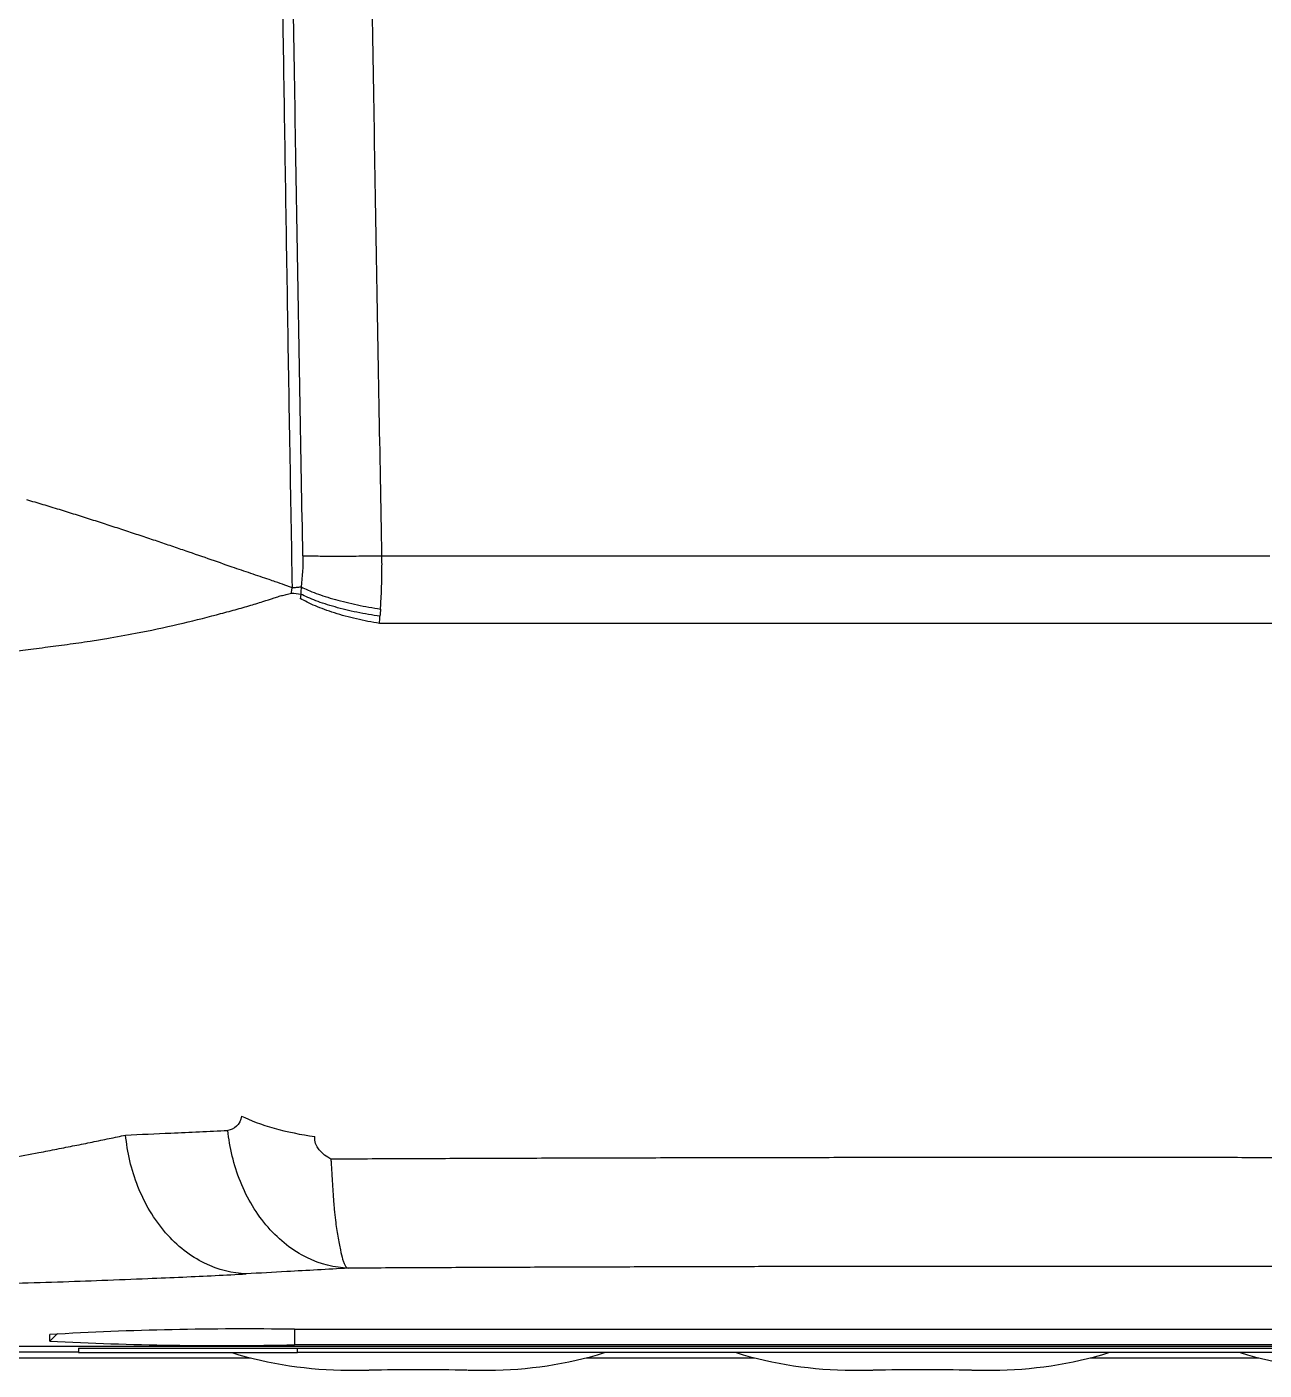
# Model space of a CAD drawing. Extents: x -4150 to 1921, y -105 to 2422.
# Drawn here: x -490.2 to -433.7, y 1441.4 to 1502.6 of the extents above; entities that cross this region are included whole.
import ezdxf

# ---------------------------------------------------------------- set-up
doc = ezdxf.new("R2010")
doc.units = 0
doc.header["$LTSCALE"] = 20
doc.header["$MEASUREMENT"] = 0
doc.layers.get('0').update_dxf_attribs({"linetype": 'CONTINUOUS'})

msp = doc.modelspace()

# ---------------------------------------------------------------- linework, layer by layer
for p, q in [((-489.116, 1442.679), (-488.768, 1443.027)), ((-489.116, 1442.679), (-489.116, 1442.986)), ((-477.966, 1443.225), (-397.966, 1443.225)), ((-477.966, 1443.225), (-477.966, 1442.518)), ((-550.664, 1442.451), (-339.099, 1442.451)), ((-550.664, 1442.197), (-487.816, 1442.197)), ((-487.816, 1442.362), (-487.816, 1442.162)), ((-487.816, 1442.362), (-477.816, 1442.362)), ((-487.816, 1442.162), (-477.816, 1442.162)), ((-397.966, 1442.518), (-477.966, 1442.518)), ((-477.816, 1442.162), (-477.816, 1442.362)), ((-477.816, 1442.362), (-397.816, 1442.362)), ((-397.816, 1442.162), (-477.816, 1442.162)), ((-550.664, 1441.925), (-479.978, 1441.925)), ((-464.654, 1441.925), (-456.978, 1441.925)), ((-441.654, 1441.925), (-433.978, 1441.925))]:
    msp.add_line(p, q)
for centre, radius, start, end in [((-480.243, 1289.648), 153.594, 89.15033, 93.31153), ((-481.276, 1598.748), 156.265, 267.12426, 271.21379), ((-475.509, 1459.362), 18, 252.85379, 270), ((-469.122, 1459.362), 18, 270, 287.14621), ((-452.509, 1459.362), 18, 252.85379, 270), ((-446.122, 1459.362), 18, 270, 287.14621), ((-429.509, 1459.362), 18, 252.85379, 270), ((-472.316, 1229.565), 211.809, 89.394, 90.606), ((-449.316, 1229.565), 211.809, 89.394, 90.606)]:
    msp.add_arc(centre, radius, start, end)
for points, knots in [([(-478.068, 1806.806), (-478.105, 1804.733), (-478.178, 1800.586), (-478.282, 1794.366), (-478.383, 1788.146), (-478.479, 1781.925), (-478.571, 1775.704), (-478.659, 1769.483), (-478.743, 1763.262), (-478.822, 1757.04), (-478.898, 1750.819), (-478.969, 1744.597), (-479.036, 1738.375), (-479.098, 1732.153), (-479.157, 1725.931), (-479.211, 1719.708), (-479.262, 1713.486), (-479.308, 1707.263), (-479.35, 1701.041), (-479.387, 1694.818), (-479.421, 1688.595), (-479.45, 1682.372), (-479.475, 1676.149), (-479.496, 1669.926), (-479.513, 1663.703), (-479.525, 1657.48), (-479.534, 1651.257), (-479.538, 1645.034), (-479.538, 1638.811), (-479.534, 1632.588), (-479.525, 1626.365), (-479.513, 1620.142), (-479.496, 1613.919), (-479.475, 1607.696), (-479.45, 1601.473), (-479.421, 1595.251), (-479.387, 1589.028), (-479.35, 1582.805), (-479.308, 1576.583), (-479.262, 1570.36), (-479.211, 1564.138), (-479.157, 1557.916), (-479.098, 1551.694), (-479.036, 1545.472), (-478.969, 1539.251), (-478.897, 1533.029), (-478.822, 1526.808), (-478.743, 1520.587), (-478.659, 1514.366), (-478.571, 1508.145), (-478.479, 1501.924), (-478.383, 1495.704), (-478.282, 1489.484), (-478.178, 1483.264), (-478.105, 1479.118), (-478.068, 1477.045)], [0, 0, 0, 0, 0.01887, 0.03774, 0.05661, 0.07548, 0.094349, 0.113219, 0.132088, 0.150957, 0.169825, 0.188694, 0.207562, 0.22643, 0.245299, 0.264167, 0.283034, 0.301902, 0.32077, 0.339637, 0.358505, 0.377372, 0.39624, 0.415107, 0.433974, 0.452841, 0.471708, 0.490575, 0.509442, 0.528309, 0.547176, 0.566043, 0.58491, 0.603777, 0.622644, 0.641511, 0.660378, 0.679245, 0.698112, 0.71698, 0.735847, 0.754714, 0.773582, 0.792449, 0.811317, 0.830185, 0.849052, 0.86792, 0.886788, 0.905657, 0.924525, 0.943394, 0.962262, 0.981131, 1, 1, 1, 1]), ([(-477.577, 1478.505), (-477.62, 1480.851), (-477.706, 1485.531), (-477.828, 1492.535), (-477.944, 1499.505), (-478.054, 1506.442), (-478.157, 1513.345), (-478.332, 1525.574), (-478.554, 1543.211), (-478.835, 1571.296), (-479.048, 1604.294), (-479.118, 1638.028), (-479.076, 1667.626), (-478.966, 1692.767), (-478.787, 1717.439), (-478.583, 1737.723), (-478.384, 1754.148), (-478.212, 1766.856), (-478.021, 1779.629), (-477.812, 1792.466), (-477.656, 1801.045), (-477.577, 1805.345)], [0, 0, 0, 0, 0.021541, 0.042978, 0.064311, 0.085539, 0.106664, 0.127685, 0.197808, 0.268559, 0.385468, 0.500638, 0.578129, 0.65708, 0.731364, 0.804564, 0.84325, 0.882137, 0.921224, 0.960512, 1, 1, 1, 1]), ([(-473.97, 1478.505), (-474.013, 1480.822), (-474.1, 1485.457), (-474.222, 1492.41), (-474.34, 1499.364), (-474.452, 1506.317), (-474.558, 1513.271), (-474.713, 1523.874), (-474.942, 1541.539), (-475.181, 1564.8), (-475.372, 1590.881), (-475.487, 1616.17), (-475.526, 1642.132), (-475.48, 1671.572), (-475.309, 1704.689), (-475.07, 1730.472), (-474.891, 1745.839), (-474.822, 1751.387), (-474.727, 1758.723), (-474.599, 1767.847), (-474.434, 1778.758), (-474.225, 1791.457), (-474.059, 1800.517), (-473.97, 1805.345)], [0, 0, 0, 0, 0.021281, 0.042562, 0.063843, 0.085123, 0.106404, 0.127685, 0.182461, 0.268559, 0.341186, 0.421824, 0.500646, 0.579427, 0.691995, 0.804564, 0.816068, 0.833044, 0.855492, 0.883411, 0.916803, 0.955666, 1, 1, 1, 1]), ([(-478.068, 1477.045), (-478.091, 1477.052), (-478.143, 1477.068), (-478.255, 1477.108), (-478.481, 1477.193), (-478.776, 1477.298), (-479.284, 1477.471), (-479.927, 1477.687), (-481.194, 1478.121), (-482.47, 1478.57), (-483.713, 1478.992), (-484.39, 1479.22), (-485.081, 1479.45), (-485.783, 1479.682), (-486.496, 1479.915), (-487.218, 1480.148), (-487.948, 1480.379), (-488.683, 1480.608), (-489.423, 1480.833), (-489.92, 1480.978), (-490.168, 1481.05)], [0, 0, 0, 0, 0.008236, 0.018963, 0.040026, 0.088123, 0.118288, 0.203213, 0.28253, 0.47451, 0.527232, 0.57992, 0.632574, 0.685191, 0.737758, 0.790273, 0.842766, 0.895239, 0.947665, 1, 1, 1, 1]), ([(-477.577, 1478.505), (-477.381, 1478.499), (-477.149, 1478.495), (-476.623, 1478.49), (-476.329, 1478.488), (-475.698, 1478.488), (-475.362, 1478.49), (-474.672, 1478.495), (-474.319, 1478.499), (-473.97, 1478.505)], [0, 0, 0, 0, 0.25, 0.25, 0.5, 0.5, 0.75, 0.75, 1, 1, 1, 1]), ([(-474.037, 1476.074), (-474.031, 1476.174), (-474.017, 1476.374), (-474.001, 1476.677), (-473.988, 1476.981), (-473.978, 1477.285), (-473.972, 1477.59), (-473.968, 1477.895), (-473.967, 1478.2), (-473.969, 1478.403), (-473.97, 1478.505)], [0, 0, 0, 0, 0.126092, 0.251908, 0.377429, 0.502632, 0.627504, 0.752031, 0.8762, 1, 1, 1, 1]), ([(-473.97, 1478.505), (-473.538, 1478.505), (-472.554, 1478.505), (-470.897, 1478.505), (-468.878, 1478.505), (-466.495, 1478.505), (-463.042, 1478.505), (-458.752, 1478.505), (-453.753, 1478.505), (-448.812, 1478.505), (-443.949, 1478.505), (-439.559, 1478.504), (-436.108, 1478.504), (-434.211, 1478.503), (-433.464, 1478.503)], [0, 0, 0, 0, 0.032112, 0.073168, 0.123168, 0.182112, 0.250001, 0.379243, 0.5, 0.620035, 0.744758, 0.859632, 0.944713, 1, 1, 1, 1]), ([(-478.068, 1477.045), (-478.034, 1477.048), (-477.965, 1477.054), (-477.862, 1477.067), (-477.76, 1477.076), (-477.692, 1477.082), (-477.658, 1477.085)], [0, 0, 0, 0, 0.250878, 0.501893, 0.751397, 1, 1, 1, 1]), ([(-477.658, 1477.085), (-477.464, 1476.986), (-477.233, 1476.887), (-476.707, 1476.692), (-476.412, 1476.597), (-475.778, 1476.42), (-475.44, 1476.338), (-474.745, 1476.191), (-474.389, 1476.127), (-474.037, 1476.074)], [0, 0, 0, 0, 0.25, 0.25, 0.5, 0.5, 0.75, 0.75, 1, 1, 1, 1]), ([(-491.176, 1474.105), (-491.047, 1474.12), (-490.772, 1474.15), (-490.336, 1474.202), (-489.851, 1474.262), (-489.349, 1474.326), (-488.834, 1474.393), (-488.145, 1474.485), (-487.368, 1474.596), (-486.326, 1474.762), (-484.957, 1475.006), (-483.263, 1475.365), (-481.807, 1475.736), (-480.755, 1476.015), (-480.048, 1476.215), (-479.428, 1476.407), (-478.976, 1476.554), (-478.664, 1476.653), (-478.441, 1476.716), (-478.256, 1476.758), (-478.143, 1476.791), (-478.103, 1476.803)], [0, 0, 0, 0, 0.024256, 0.051814, 0.082674, 0.116857, 0.148443, 0.182617, 0.251619, 0.302906, 0.394598, 0.538266, 0.67709, 0.742485, 0.806168, 0.866118, 0.916832, 0.940715, 0.962562, 0.986676, 1, 1, 1, 1]), ([(-478.103, 1476.803), (-478.097, 1476.842), (-478.088, 1476.902), (-478.076, 1476.983), (-478.071, 1477.024), (-478.068, 1477.045)], [0, 0, 0, 0, 0.495013, 0.747849, 1, 1, 1, 1]), ([(-474.08, 1475.415), (-474.431, 1475.472), (-474.785, 1475.541), (-475.478, 1475.702), (-475.816, 1475.794), (-476.448, 1475.995), (-476.743, 1476.103), (-477.268, 1476.327), (-477.499, 1476.444), (-477.694, 1476.559)], [0, 0, 0, 0, 0.25, 0.25, 0.5, 0.5, 0.75, 0.75, 1, 1, 1, 1]), ([(-474.059, 1475.744), (-474.409, 1475.794), (-474.764, 1475.855), (-475.456, 1475.997), (-475.794, 1476.078), (-476.426, 1476.256), (-476.721, 1476.352), (-477.247, 1476.552), (-477.478, 1476.655), (-477.673, 1476.758)], [0, 0, 0, 0, 0.25, 0.25, 0.5, 0.5, 0.75, 0.75, 1, 1, 1, 1]), ([(-433.361, 1475.416), (-433.916, 1475.416), (-435.165, 1475.416), (-437.246, 1475.416), (-439.744, 1475.416), (-442.658, 1475.416), (-445.988, 1475.417), (-449.734, 1475.417), (-454.48, 1475.417), (-459.71, 1475.416), (-464.905, 1475.416), (-468.968, 1475.416), (-471.9, 1475.415), (-473.479, 1475.415), (-474.08, 1475.415)], [0, 0, 0, 0, 0.04086, 0.09192, 0.15318, 0.224639, 0.306298, 0.398156, 0.500213, 0.6556, 0.783273, 0.883232, 0.955474, 1, 1, 1, 1]), ([(-480.382, 1452.952), (-479.985, 1452.753), (-479.471, 1452.56), (-478.309, 1452.235), (-477.665, 1452.103), (-477.035, 1452.012)], [0, 0, 0, 0, 0.5, 0.5, 1, 1, 1, 1]), ([(-521.135, 1447.343), (-520.905, 1447.359), (-520.446, 1447.392), (-519.758, 1447.442), (-519.07, 1447.494), (-518.384, 1447.546), (-517.701, 1447.6), (-517.021, 1447.654), (-516.346, 1447.709), (-515.677, 1447.765), (-515.013, 1447.823), (-513.917, 1447.919), (-512.325, 1448.068), (-510.145, 1448.286), (-507.873, 1448.529), (-505.459, 1448.805), (-502.963, 1449.121), (-500.246, 1449.501), (-497.511, 1449.905), (-495.232, 1450.27), (-493.474, 1450.57), (-492.155, 1450.808), (-490.869, 1451.047), (-489.757, 1451.258), (-488.789, 1451.445), (-487.978, 1451.605), (-487.185, 1451.764), (-486.409, 1451.924), (-485.912, 1452.03), (-485.663, 1452.083)], [0, 0, 0, 0, 0.016457, 0.032961, 0.049486, 0.066011, 0.082513, 0.098972, 0.115368, 0.131685, 0.147904, 0.164011, 0.212322, 0.265788, 0.327685, 0.385725, 0.453628, 0.526548, 0.609054, 0.686598, 0.729142, 0.771336, 0.811967, 0.855041, 0.883759, 0.912638, 0.941654, 0.970783, 1, 1, 1, 1]), ([(-485.663, 1452.083), (-484.973, 1452.113), (-483.42, 1452.18), (-481.865, 1452.253), (-481, 1452.293)], [0, 0, 0, 0, 0.443565, 1, 1, 1, 1]), ([(-480.163, 1445.752), (-480.775, 1445.772), (-481.429, 1445.925), (-482.381, 1446.395), (-482.694, 1446.592), (-483.291, 1447.059), (-483.575, 1447.329), (-484.099, 1447.933), (-484.339, 1448.266), (-484.763, 1448.974), (-484.947, 1449.349), (-485.407, 1450.505), (-485.589, 1451.314), (-485.663, 1452.083)], [0, 0, 0, 0, 0.25, 0.25, 0.375, 0.375, 0.5, 0.5, 0.625, 0.625, 0.75, 0.75, 1, 1, 1, 1]), ([(-479.165, 1447.876), (-479.426, 1448.175), (-479.665, 1448.504), (-480.089, 1449.205), (-480.273, 1449.577), (-480.736, 1450.723), (-480.922, 1451.527), (-481, 1452.293)], [0, 0, 0, 0, 0.25, 0.25, 0.5, 0.5, 1, 1, 1, 1]), ([(-433.098, 1451.049), (-433.646, 1451.05), (-434.744, 1451.052), (-436.391, 1451.054), (-438.039, 1451.056), (-439.69, 1451.057), (-441.342, 1451.058), (-442.995, 1451.058), (-444.65, 1451.058), (-446.307, 1451.058), (-447.965, 1451.057), (-449.624, 1451.056), (-451.284, 1451.055), (-452.946, 1451.053), (-454.609, 1451.05), (-456.273, 1451.048), (-457.938, 1451.045), (-459.603, 1451.041), (-461.27, 1451.037), (-462.938, 1451.033), (-464.606, 1451.028), (-466.275, 1451.023), (-467.944, 1451.018), (-469.615, 1451.012), (-471.285, 1451.005), (-472.956, 1450.999), (-474.628, 1450.991), (-475.741, 1450.986), (-476.298, 1450.984)], [0, 0, 0, 0, 0.038036, 0.076106, 0.11421, 0.152348, 0.190521, 0.228727, 0.266968, 0.305243, 0.343551, 0.381894, 0.420271, 0.458682, 0.497127, 0.535606, 0.574119, 0.612666, 0.651247, 0.689862, 0.728511, 0.767193, 0.80591, 0.84466, 0.883444, 0.922262, 0.961114, 1, 1, 1, 1]), ([(-476.298, 1450.984), (-476.294, 1450.909), (-476.284, 1450.752), (-476.269, 1450.509), (-476.254, 1450.248), (-476.235, 1449.907), (-476.21, 1449.497), (-476.181, 1449.072), (-476.143, 1448.633), (-476.081, 1448.085), (-475.987, 1447.436), (-475.872, 1446.843), (-475.779, 1446.472), (-475.719, 1446.285), (-475.683, 1446.195), (-475.649, 1446.128), (-475.609, 1446.072), (-475.562, 1446.03), (-475.527, 1446.017), (-475.51, 1446.011)], [0, 0, 0, 0, 0.027287, 0.057159, 0.089676, 0.124894, 0.187184, 0.250426, 0.299478, 0.375899, 0.501153, 0.633343, 0.751412, 0.814018, 0.845262, 0.876468, 0.921924, 0.963059, 1, 1, 1, 1]), ([(-475.51, 1446.011), (-476.119, 1446.032), (-476.768, 1446.184), (-477.715, 1446.651), (-478.026, 1446.845), (-478.62, 1447.308), (-478.903, 1447.577), (-479.165, 1447.876)], [0, 0, 0, 0, 0.5, 0.5, 0.75, 0.75, 1, 1, 1, 1]), ([(-475.51, 1446.011), (-476.445, 1445.959), (-477.996, 1445.871), (-479.547, 1445.786), (-480.163, 1445.752)], [0, 0, 0, 0, 0.602294, 1, 1, 1, 1]), ([(-433.075, 1446.086), (-433.619, 1446.087), (-434.708, 1446.088), (-436.342, 1446.091), (-437.976, 1446.092), (-439.61, 1446.094), (-441.244, 1446.095), (-442.878, 1446.095), (-444.512, 1446.095), (-446.146, 1446.095), (-447.781, 1446.094), (-449.415, 1446.093), (-451.05, 1446.091), (-452.684, 1446.089), (-454.787, 1446.085), (-457.355, 1446.08), (-460.389, 1446.073), (-463.419, 1446.063), (-466.447, 1446.053), (-469.471, 1446.041), (-472.493, 1446.027), (-474.504, 1446.017), (-475.51, 1446.011)], [0, 0, 0, 0, 0.038453, 0.0769, 0.115342, 0.153781, 0.192219, 0.230656, 0.269094, 0.307535, 0.34598, 0.384431, 0.422889, 0.461355, 0.499831, 0.571322, 0.642784, 0.714228, 0.785662, 0.857095, 0.928538, 1, 1, 1, 1]), ([(-520.793, 1444.902), (-519.781, 1444.905), (-517.756, 1444.911), (-514.558, 1444.929), (-511.034, 1444.957), (-507.21, 1444.997), (-503.56, 1445.047), (-500.256, 1445.102), (-497.154, 1445.163), (-494.02, 1445.235), (-490.46, 1445.332), (-487.281, 1445.433), (-485.337, 1445.515), (-484.649, 1445.543)], [0, 0, 0, 0, 0.074994, 0.15019, 0.238903, 0.34097, 0.443659, 0.525672, 0.607483, 0.701039, 0.794664, 0.927361, 1, 1, 1, 1]), ([(-484.649, 1445.543), (-484.111, 1445.565), (-482.492, 1445.628), (-481.096, 1445.703), (-480.163, 1445.752)], [0, 0, 0, 0, 0.332308, 1, 1, 1, 1]), ([(-475.509, 1441.362), (-475.465, 1441.362), (-475.398, 1441.362), (-475.007, 1441.362), (-474.718, 1441.362), (-474.574, 1441.362)], [0, 0, 0, 0, 0.478887, 0.739552, 1, 1, 1, 1]), ([(-470.058, 1441.362), (-469.913, 1441.362), (-469.625, 1441.362), (-469.234, 1441.362), (-469.166, 1441.362), (-469.122, 1441.362)], [0, 0, 0, 0, 0.260665, 0.521113, 1, 1, 1, 1]), ([(-452.509, 1441.362), (-452.465, 1441.362), (-452.398, 1441.362), (-452.007, 1441.362), (-451.718, 1441.362), (-451.574, 1441.362)], [0, 0, 0, 0, 0.478887, 0.739551, 1, 1, 1, 1]), ([(-447.058, 1441.362), (-446.913, 1441.362), (-446.625, 1441.362), (-446.234, 1441.362), (-446.166, 1441.362), (-446.122, 1441.362)], [0, 0, 0, 0, 0.260665, 0.521113, 1, 1, 1, 1])]:
    msp.add_open_spline(points, degree=3, knots=knots)
for points in [[(-477.577, 1478.505), (-477.568, 1478.026), (-477.596, 1477.548), (-477.658, 1477.085)], [(-477.658, 1477.085), (-477.664, 1476.976), (-477.669, 1476.867), (-477.673, 1476.758)], [(-478.103, 1476.803), (-477.96, 1476.787), (-477.816, 1476.772), (-477.673, 1476.758)], [(-477.673, 1476.758), (-477.679, 1476.692), (-477.686, 1476.625), (-477.693, 1476.559)], [(-474.037, 1476.074), (-474.045, 1475.964), (-474.052, 1475.854), (-474.059, 1475.744)], [(-474.08, 1475.415), (-474.072, 1475.524), (-474.065, 1475.634), (-474.059, 1475.744)], [(-480.382, 1452.952), (-480.429, 1452.539), (-480.729, 1452.329), (-481, 1452.293)], [(-476.298, 1450.984), (-476.685, 1451.187), (-477.086, 1451.586), (-477.035, 1452.012)]]:
    msp.add_open_spline(points, degree=3)

doc.saveas('drawing.dxf')
